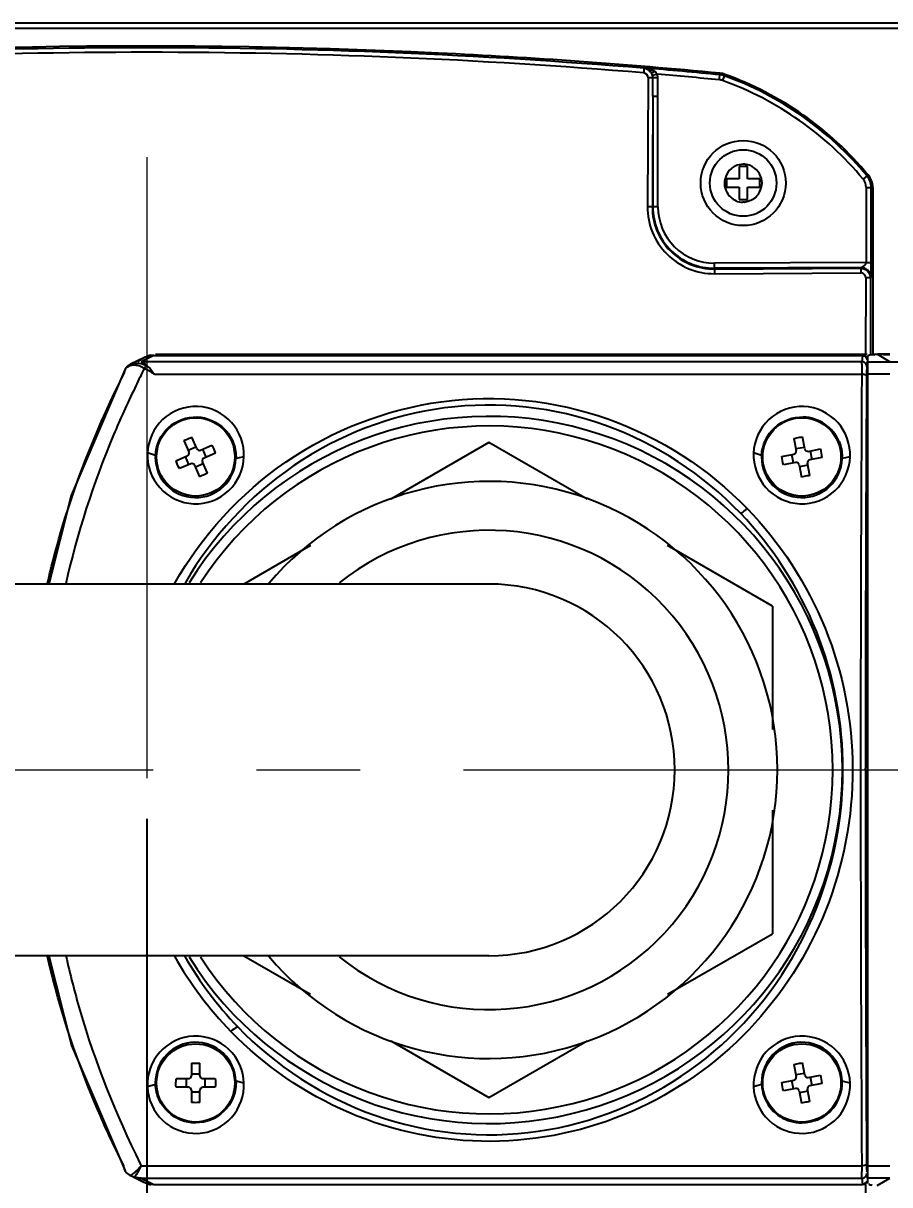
# Model space of a CAD drawing. Header units: millimetres. Extents: x 4061 to 8240, y 107 to 1541.
# Drawn here: x 6969.46 to 6996.05, y 657.15 to 692.77 of the extents above; entities that cross this region are included whole.
import ezdxf

# ---------------------------------------------------------------- set-up
doc = ezdxf.new("R2010")
doc.units = ezdxf.units.MM
doc.linetypes.add('CENTER2', pattern=[28.575, 19.05, -3.175, 3.175, -3.175])
doc.layers.add('中心线层', color=7, linetype='CENTER2', lineweight=0)
doc.layers.add('轮廓实线层', color=7, linetype='Continuous', lineweight=30)
doc.styles.add('思源黑', font='SourceHanSansCN-Normal.ttf')
doc.dimstyles.new('尺寸标注_3_10比例', dxfattribs={"dimtxt": 7, "dimasz": 6, "dimexe": 2, "dimexo": 1.5, "dimgap": 1, "dimtad": 1, "dimdec": 1, "dimlfac": 3.333333, "dimdsep": 46, "dimtxsty": '思源黑', "dimcen": 0.09, "dimadec": 0, "dimazin": 0, "dimtp": 0.01, "dimtm": 0.01, "dimtfac": 1, "dimtdec": 1, "dimtofl": 0, "dimtmove": 0, "dimatfit": 3, "dimfxl": 0, "dimtolj": 1, "dimarcsym": 0})

# ---------------------------------------------------------------- blocks, each defined once
blk = doc.blocks.new('*D1406')
at = {"layer": 'Defpoints', "color": 0}
for p in [(6808.255, 669.869), (6973.255, 669.869), (6973.255, 583.587)]:
    blk.add_point(p, dxfattribs=at)
at = {"layer": '轮廓实线层', "color": 0, "lineweight": -2}
for p, q in [((6808.255, 668.369), (6808.255, 581.587)), ((6973.255, 668.369), (6973.255, 581.587)), ((6814.255, 583.587), (6967.255, 583.587))]:
    blk.add_line(p, q, dxfattribs=at)
at = {"layer": '轮廓实线层', "color": 0}
for points in [[(6814.255, 584.587), (6814.255, 582.587), (6808.255, 583.587)], [(6967.255, 582.587), (6967.255, 584.587), (6973.255, 583.587)]]:
    blk.add_solid(points, dxfattribs=at)
at = {"layer": '轮廓实线层', "color": 0, "insert": (6890.755, 588.213), "char_height": 7, "attachment_point": 5, "style": '思源黑'}
blk.add_mtext('\\A1;\\A1;750', dxfattribs=at)

msp = doc.modelspace()

# ---------------------------------------------------------------- linework, layer by layer
for p, q in [((7000.405, 692.77), (6832.949, 692.77)), ((6833.054, 692.617), (7001.905, 692.617)), ((6988.533, 691.395), (6988.512, 691.388)), ((6988.921, 691.206), (6988.774, 691.166)), ((6990.824, 691.033), (6990.843, 691.235)), ((6990.988, 691.203), (6990.92, 691.011)), ((6988.637, 691.099), (6988.618, 687.144)), ((6988.937, 691.092), (6988.784, 691.091)), ((6988.783, 690.531), (6988.939, 690.531)), ((6988.783, 690.531), (6988.783, 687.137)), ((6988.939, 687.137), (6988.939, 690.531)), ((6991.683, 688.379), (6991.428, 688.379)), ((6991.428, 688.379), (6991.428, 687.996)), ((6991.683, 687.996), (6991.683, 688.379)), ((6991.428, 687.996), (6991.045, 687.996)), ((6991.045, 687.996), (6991.045, 687.741)), ((6992.065, 687.996), (6991.683, 687.996)), ((6992.065, 687.741), (6992.065, 687.996)), ((6995.392, 688.116), (6995.236, 687.987)), ((6991.045, 687.741), (6991.428, 687.741)), ((6991.428, 687.741), (6991.428, 687.359)), ((6991.683, 687.741), (6992.065, 687.741)), ((6991.683, 687.359), (6991.683, 687.741)), ((6995.327, 687.733), (6995.53, 687.733)), ((6995.327, 687.733), (6995.327, 685.436)), ((6995.483, 685.436), (6995.483, 687.733)), ((6995.53, 687.733), (6995.53, 682.607)), ((6991.428, 687.359), (6991.683, 687.359)), ((6988.939, 687.137), (6988.767, 687.137)), ((6995.327, 685.436), (6990.673, 685.412)), ((6990.674, 685.256), (6990.673, 685.412)), ((6995.327, 685.436), (6995.483, 685.436)), ((6995.172, 685.279), (6990.674, 685.256)), ((6990.674, 685.232), (6990.674, 685.256)), ((6990.674, 685.232), (6995.162, 685.255)), ((6990.674, 685.232), (6990.675, 685.089)), ((6990.675, 685.089), (6995.163, 685.112)), ((6995.162, 685.255), (6995.163, 685.112)), ((6995.313, 684.961), (6995.311, 682.582)), ((6995.463, 684.955), (6995.46, 682.608)), ((6995.473, 684.981), (6995.463, 684.955)), ((6973.473, 682.579), (6973.082, 682.389)), ((6973.373, 682.575), (6973.168, 682.512)), ((6973.473, 682.583), (6973.373, 682.575)), ((6973.473, 682.571), (6973.473, 682.583)), ((6973.473, 682.579), (6995.213, 682.579)), ((6995.362, 682.607), (6973.523, 682.607)), ((6995.213, 682.579), (6995.198, 682.389)), ((6995.213, 682.579), (6995.213, 682.583)), ((6995.272, 682.571), (6995.213, 682.582)), ((6995.822, 682.607), (6995.516, 682.607)), ((6996.052, 682.389), (6995.663, 682.619)), ((6995.79, 682.619), (6995.679, 682.619)), ((6995.822, 682.619), (6995.79, 682.619)), ((6995.862, 682.618), (6995.822, 682.619)), ((6996.055, 682.618), (6995.862, 682.618)), ((6995.862, 682.608), (6995.96, 682.608)), ((6995.96, 682.608), (6996.057, 682.608)), ((6973.169, 682.512), (6972.756, 682.311)), ((6995.198, 682.389), (6973.082, 682.389)), ((6973.168, 682.512), (6973.114, 682.482)), ((6973.203, 682.221), (6973.18, 682.188)), ((6973.259, 682.269), (6973.242, 682.262)), ((6973.242, 682.262), (6973.305, 682.225)), ((6995.196, 682.314), (6995.198, 682.389)), ((6995.347, 682.243), (6995.345, 682.195)), ((6995.359, 682.391), (6995.347, 682.243)), ((6995.38, 657.184), (6995.38, 682.554)), ((6995.38, 682.389), (6996.052, 682.389)), ((6972.581, 682.141), (6972.552, 682.005)), ((6972.582, 682.142), (6972.581, 682.141)), ((6973.18, 682.188), (6973.148, 682.122)), ((6973.491, 682.005), (6995.192, 682.005)), ((6996.052, 682.005), (6995.38, 682.005)), ((6974.597, 680.058), (6974.638, 680.074)), ((6974.789, 679.725), (6974.638, 680.074)), ((6993.328, 680.078), (6993.371, 680.085)), ((6993.443, 679.712), (6993.371, 680.085)), ((6974.396, 679.97), (6974.546, 679.62)), ((6974.522, 679.678), (6974.764, 679.782)), ((6974.907, 679.678), (6975.256, 679.828)), ((6983.755, 679.915), (6980.741, 678.174)), ((6986.77, 678.174), (6983.755, 679.915)), ((6993.112, 680.035), (6993.184, 679.662)), ((6993.172, 679.723), (6993.431, 679.773)), ((6993.548, 679.64), (6993.922, 679.712)), ((6973.519, 679.514), (6973.273, 679.59)), ((6974.15, 679.352), (6974.499, 679.502)), ((6974.547, 679.235), (6974.442, 679.478)), ((6974.964, 679.702), (6975.069, 679.46)), ((6975.361, 679.586), (6975.011, 679.435)), ((6976.238, 679.471), (6975.993, 679.416)), ((6992.119, 679.514), (6991.873, 679.59)), ((6992.739, 679.485), (6993.112, 679.557)), ((6993.101, 679.286), (6993.051, 679.545)), ((6993.972, 679.453), (6993.598, 679.381)), ((6993.61, 679.652), (6993.659, 679.393)), ((6994.838, 679.471), (6994.592, 679.416)), ((6974.604, 679.26), (6974.254, 679.109)), ((6974.722, 679.213), (6974.872, 678.863)), ((6974.989, 679.26), (6974.747, 679.156)), ((6975.115, 678.968), (6974.964, 679.317)), ((6993.162, 679.297), (6992.789, 679.226)), ((6993.268, 679.226), (6993.339, 678.852)), ((6993.539, 679.215), (6993.279, 679.165)), ((6993.598, 678.902), (6993.527, 679.276)), ((6974.913, 678.88), (6974.872, 678.863)), ((6993.383, 678.86), (6993.339, 678.852)), ((6978.274, 676.75), (6976.228, 675.569)), ((6992.455, 674.892), (6989.237, 676.75)), ((6983.755, 675.569), (6808.255, 675.569)), ((6992.455, 674.892), (6992.455, 671.104)), ((6995.305, 669.878), (6995.305, 669.919)), ((6992.455, 668.633), (6992.455, 664.846)), ((6989.237, 662.988), (6992.455, 664.846)), ((6983.755, 664.169), (6808.255, 664.169)), ((6970.251, 664.169), (6970.948, 661.422)), ((6976.228, 664.169), (6978.274, 662.988)), ((6980.741, 661.563), (6983.755, 659.823)), ((6983.755, 659.823), (6986.77, 661.563)), ((6970.948, 661.422), (6972.592, 657.577)), ((6974.623, 660.871), (6974.623, 660.491)), ((6974.843, 660.872), (6974.887, 660.871)), ((6974.887, 660.491), (6974.887, 660.871)), ((6993.112, 660.835), (6993.184, 660.462)), ((6993.328, 660.878), (6993.371, 660.885)), ((6993.443, 660.512), (6993.371, 660.885)), ((6974.623, 660.553), (6974.887, 660.553)), ((6993.172, 660.523), (6993.431, 660.573)), ((6993.548, 660.44), (6993.922, 660.512)), ((6973.519, 660.224), (6973.273, 660.148)), ((6974.153, 660.401), (6974.533, 660.401)), ((6974.533, 660.137), (6974.153, 660.137)), ((6974.471, 660.137), (6974.471, 660.401)), ((6974.977, 660.401), (6975.358, 660.401)), ((6975.358, 660.137), (6974.977, 660.137)), ((6975.039, 660.401), (6975.039, 660.137)), ((6976.238, 660.267), (6975.993, 660.322)), ((6992.119, 660.224), (6991.873, 660.148)), ((6992.739, 660.285), (6993.112, 660.357)), ((6993.101, 660.086), (6993.051, 660.345)), ((6993.972, 660.253), (6993.598, 660.181)), ((6993.61, 660.452), (6993.659, 660.193)), ((6994.838, 660.267), (6994.592, 660.322)), ((6974.623, 660.047), (6974.623, 659.667)), ((6974.887, 659.985), (6974.623, 659.985)), ((6974.887, 659.667), (6974.887, 660.047)), ((6993.162, 660.097), (6992.789, 660.026)), ((6993.268, 660.026), (6993.339, 659.652)), ((6993.539, 660.015), (6993.279, 659.965)), ((6993.598, 659.702), (6993.527, 660.076)), ((6974.667, 659.665), (6974.623, 659.667)), ((6993.383, 659.66), (6993.339, 659.652)), ((6973.054, 657.791), (6973.083, 657.732)), ((6973.083, 657.732), (6995.192, 657.732)), ((6995.38, 657.732), (6996.052, 657.732)), ((6972.756, 657.427), (6972.735, 657.437)), ((6972.735, 657.436), (6972.755, 657.427)), ((6972.835, 657.403), (6972.882, 657.391)), ((6972.842, 657.385), (6973.169, 657.226)), ((6972.898, 657.411), (6972.882, 657.391)), ((6973.082, 657.348), (6995.198, 657.348)), ((6973.082, 657.348), (6973.473, 657.158)), ((6995.198, 657.348), (6995.213, 657.158)), ((6995.347, 657.494), (6995.359, 657.347)), ((6996.052, 657.348), (6995.38, 657.348)), ((6995.663, 657.119), (6996.052, 657.348)), ((6973.112, 657.257), (6973.169, 657.226)), ((6973.169, 657.226), (6973.306, 657.176)), ((6973.306, 657.176), (6973.473, 657.155)), ((6973.473, 657.166), (6973.473, 657.155)), ((6973.473, 657.155), (6995.213, 657.155)), ((6995.213, 657.175), (6995.213, 657.155)), ((6995.311, 657.155), (6995.313, 654.776))]:
    msp.add_line(p, q)
for points in [[(6988.843, 691.289), (6988.872, 691.265), (6988.899, 691.237), (6988.921, 691.206)], [(6988.937, 691.092), (6988.935, 691.13), (6988.93, 691.168), (6988.921, 691.206)], [(6995.362, 682.446), (6995.35, 682.492), (6995.32, 682.538), (6995.272, 682.571)], [(6995.862, 682.608), (6995.848, 682.608), (6995.835, 682.608), (6995.822, 682.608)], [(6972.755, 682.311), (6972.658, 682.244), (6972.591, 682.158), (6972.582, 682.143)], [(6973.18, 682.188), (6973.147, 682.205), (6973.114, 682.22), (6973.082, 682.234)], [(6973.242, 682.262), (6973.224, 682.247), (6973.203, 682.221)], [(6973.305, 682.225), (6973.288, 682.24), (6973.273, 682.255), (6973.259, 682.269)], [(6972.581, 682.141), (6970.939, 678.29), (6970.252, 675.569)], [(6993.112, 680.035), (6993.155, 680.045), (6993.198, 680.054), (6993.241, 680.062)], [(6993.241, 680.062), (6993.285, 680.071), (6993.328, 680.078)], [(6974.396, 679.97), (6974.436, 679.988), (6974.476, 680.006), (6974.516, 680.024)], [(6974.516, 680.024), (6974.557, 680.041), (6974.597, 680.058)], [(6973.519, 679.514), (6973.518, 679.499), (6973.518, 679.484), (6973.517, 679.469)], [(6975.993, 679.416), (6975.993, 679.433), (6975.993, 679.451), (6975.993, 679.469)], [(6992.119, 679.514), (6992.118, 679.499), (6992.118, 679.484), (6992.117, 679.469)], [(6994.592, 679.416), (6994.593, 679.433), (6994.593, 679.451), (6994.593, 679.469)], [(6974.995, 678.914), (6974.954, 678.896), (6974.913, 678.88)], [(6975.115, 678.968), (6975.075, 678.949), (6975.035, 678.931), (6974.995, 678.914)], [(6993.469, 678.875), (6993.426, 678.867), (6993.383, 678.86)], [(6993.598, 678.902), (6993.556, 678.893), (6993.512, 678.884), (6993.469, 678.875)], [(6974.623, 660.871), (6974.667, 660.872), (6974.711, 660.873), (6974.755, 660.873)], [(6974.755, 660.873), (6974.799, 660.873), (6974.843, 660.872)], [(6993.112, 660.835), (6993.155, 660.845), (6993.198, 660.854), (6993.241, 660.862)], [(6993.241, 660.862), (6993.285, 660.871), (6993.328, 660.878)], [(6973.517, 660.269), (6973.518, 660.254), (6973.518, 660.239), (6973.519, 660.224)], [(6975.993, 660.269), (6975.993, 660.286), (6975.993, 660.304), (6975.993, 660.322)], [(6992.117, 660.269), (6992.118, 660.254), (6992.118, 660.239), (6992.119, 660.224)], [(6994.593, 660.269), (6994.593, 660.286), (6994.593, 660.304), (6994.592, 660.322)], [(6974.755, 659.664), (6974.711, 659.665), (6974.667, 659.665)], [(6974.887, 659.667), (6974.843, 659.665), (6974.799, 659.665), (6974.755, 659.664)], [(6993.469, 659.675), (6993.426, 659.667), (6993.383, 659.66)], [(6993.598, 659.702), (6993.556, 659.693), (6993.512, 659.684), (6993.469, 659.675)], [(6972.756, 657.427), (6972.781, 657.418), (6972.808, 657.41), (6972.835, 657.403)], [(6995.213, 657.155), (6995.225, 657.156), (6995.271, 657.167), (6995.309, 657.19), (6995.337, 657.221), (6995.355, 657.257)]]:
    msp.add_lwpolyline(points)
for centre, radius in [((6991.555, 687.869), 1.305), ((6991.555, 687.869), 1.02), ((6974.755, 679.469), 1.2), ((6993.355, 679.469), 1.2), ((6974.755, 660.269), 1.2), ((6993.355, 660.269), 1.2)]:
    msp.add_circle(centre, radius)
for centre, radius, start, end in [((6973.255, 507.274), 184.746, 85.26292, 94.73728), ((6973.255, 507.359), 184.52, 85.26097, 94.73924), ((6974.573, 522.95), 169.023, 84.47751, 85.26215), ((6988.486, 691.089), 0.298, 0.2369, 14.9591), ((6974.573, 522.95), 168.867, 84.47752, 85.12576), ((6990.786, 690.638), 0.553, 70.2548, 84.4751), ((6990.786, 690.638), 0.6, 70.2548, 84.4751), ((6987.541, 681.599), 10.156, 39.6964, 70.2548), ((6987.541, 681.599), 10.203, 39.6964, 70.2548), ((6821.068, 690.981), 167.716, 359.84626, 0.03759), ((6908.131, 690.537), 80.807, 359.99571, 0.39357), ((6990.786, 690.638), 0.397, 70.2548, 84.4751), ((6987.541, 681.599), 10, 39.6964, 70.2548), ((6991.555, 687.87), 0.576, 115.1801, 129.0292), ((6991.554, 687.863), 0.583, 67.9439, 76.101), ((6991.554, 687.868), 0.578, 6.5115, 37.0938), ((6994.93, 687.733), 0.397, 359.9996, 39.6964), ((6994.93, 687.733), 0.553, 0, 39.6964), ((6994.93, 687.733), 0.6, 0, 39.6964), ((6991.539, 687.855), 0.556, 215.3856, 222.48), ((6990.664, 687.135), 2.047, 179.7461, 270.2928), ((6990.664, 687.128), 1.897, 179.7395, 270.3057), ((6990.664, 687.137), 1.881, 180, 270.2969), ((6990.664, 687.137), 1.725, 180, 270.2969), ((6977.373, 685.401), 18.11, 359.6782, 0.111), ((6995.165, 684.958), 0.296, 49.8144, 60.2322), ((6981.817, 685.376), 13.666, 359.3065, 359.6784), ((6995.308, 681.688), 3.273, 89.1702, 89.9), ((6973.525, 682.059), 0.556, 112.8858, 119.4955), ((6973.481, 682.08), 0.52, 109.2811, 115.5328), ((6973.519, 681.968), 0.639, 102.7455, 109.1773), ((6972.92, 681.975), 0.374, 108.6994, 115.8809), ((6973.457, 681.914), 0.664, 121.1324, 136.4654), ((6973.459, 681.911), 0.667, 108.8502, 115.8257), ((7008.002, 682.056), 12.809, 178.847, 179.442), ((6972.786, 682.036), 0.229, 145.5236, 152.524), ((7076.668, 631.856), 115.079, 154.10015, 154.40163), ((8990.428, 669.869), 1995.272, 179.651495, 180.348505), ((7024.85, 681.874), 29.658, 179.4071, 179.7464), ((8912.325, 670.103), 1917.02, 179.645758, 180.005471), ((7004.346, 682.032), 9.003, 179.6531, 180.1412), ((7007.89, 682.037), 12.547, 180.1241, 180.2827), ((6983.755, 669.869), 10.844, 211.9372, 148.063), ((6993.355, 679.457), 1.238, 23.0108, 87.9578), ((6983.755, 669.869), 10.548, 212.9451, 147.0483), ((6974.871, 679.761), 0.09, 203.3118, 293.3118), ((6993.532, 679.729), 0.09, 190.8626, 280.8626), ((6974.755, 679.459), 1.238, 179.5354, 358.0058), ((6974.464, 679.585), 0.09, 293.3118, 23.3118), ((6975.047, 679.353), 0.09, 113.3118, 203.3118), ((6993.355, 679.459), 1.238, 179.5354, 358.0058), ((6993.095, 679.645), 0.09, 280.8626, 10.8626), ((6993.615, 679.293), 0.09, 100.8626, 190.8626), ((6974.639, 679.177), 0.09, 23.3118, 113.3118), ((6993.179, 679.209), 0.09, 10.8626, 100.8626), ((6983.755, 669.869), 8.85, 220.2087, 139.7914), ((6983.755, 669.869), 7.35, 231.2715, 128.6936), ((6983.755, 669.869), 5.7, 270.0001, 90.0001), ((8971.543, 669.815), 1976.238, 179.998196, 180.348858), ((6984.051, 669.817), 11.444, 209.6595, 224.1426), ((6984.142, 669.771), 11.229, 210.0443, 223.8566), ((6974.755, 660.279), 1.238, 1.9939, 180.4648), ((6993.355, 660.279), 1.238, 1.9939, 180.4648), ((6974.533, 660.491), 0.09, 270, 360), ((6974.977, 660.491), 0.09, 180, 270), ((6993.532, 660.529), 0.09, 190.8626, 280.8626), ((6974.533, 660.047), 0.09, 360, 90), ((6974.977, 660.047), 0.09, 90, 180), ((6993.351, 660.28), 1.233, 182.6146, 191.4572), ((6993.095, 660.445), 0.09, 280.8626, 10.8626), ((6993.615, 660.093), 0.09, 100.8626, 190.8626), ((6993.356, 660.28), 1.237, 291.6988, 359.4971), ((6993.365, 660.283), 1.247, 191.4484, 205.0297), ((6993.179, 660.009), 0.09, 10.8626, 100.8626), ((6993.355, 660.281), 1.238, 205.1308, 270.0118), ((7024.85, 657.864), 29.657, 180.2536, 180.5929), ((6972.886, 657.728), 0.331, 202.7502, 207.2434), ((6973.457, 657.823), 0.663, 223.7085, 238.6805), ((6973.459, 657.826), 0.667, 244.1828, 248.7608), ((6973.464, 657.838), 0.679, 248.7758, 270.824), ((6973.481, 657.657), 0.52, 244.4712, 250.7226), ((6973.528, 657.684), 0.562, 242.984, 247.1234), ((6973.519, 657.77), 0.639, 250.8291, 257.3307)]:
    msp.add_arc(centre, radius, start, end)
for points, knots in [([(6990.843, 691.235), (6987.968, 691.513), (6976.261, 692.339), (6964.473, 692.087), (6955.667, 691.235)], [0, 0, 0, 0, 0.246151, 1, 1, 1, 1]), ([(6988.512, 691.388), (6988.511, 691.385), (6988.509, 691.337), (6988.503, 691.291), (6988.5, 691.248)], [0, 0, 0, 0, 0.08337, 1, 1, 1, 1]), ([(6988.644, 691.352), (6988.627, 691.364), (6988.592, 691.383), (6988.553, 691.393), (6988.533, 691.395)], [0, 0, 0, 0, 0.51274, 1, 1, 1, 1]), ([(6988.644, 691.352), (6988.654, 691.348), (6988.677, 691.345), (6988.699, 691.351), (6988.71, 691.356)], [0, 0, 0, 0, 0.46087, 1, 1, 1, 1]), ([(6988.726, 691.271), (6988.714, 691.287), (6988.69, 691.318), (6988.66, 691.342), (6988.644, 691.352)], [0, 0, 0, 0, 0.524569, 1, 1, 1, 1]), ([(6988.726, 691.271), (6988.738, 691.26), (6988.785, 691.264), (6988.821, 691.277), (6988.843, 691.289)], [0, 0, 0, 0, 0.389065, 1, 1, 1, 1]), ([(6988.774, 691.166), (6988.769, 691.185), (6988.756, 691.222), (6988.737, 691.255), (6988.726, 691.271)], [0, 0, 0, 0, 0.515537, 1, 1, 1, 1]), ([(6988.784, 691.091), (6988.778, 691.092), (6988.729, 691.097), (6988.68, 691.098), (6988.637, 691.099)], [0, 0, 0, 0, 0.127156, 1, 1, 1, 1]), ([(6991.478, 687.284), (6991.491, 687.283), (6991.517, 687.282), (6991.543, 687.288), (6991.555, 687.292)], [0, 0, 0, 0, 0.501922, 1, 1, 1, 1]), ([(6991.555, 687.292), (6991.567, 687.288), (6991.592, 687.284), (6991.617, 687.288), (6991.63, 687.291)], [0, 0, 0, 0, 0.493059, 1, 1, 1, 1]), ([(6991.786, 687.346), (6991.8, 687.352), (6991.829, 687.363), (6991.857, 687.378), (6991.87, 687.386)], [0, 0, 0, 0, 0.502353, 1, 1, 1, 1]), ([(6991.87, 687.386), (6991.881, 687.392), (6991.901, 687.405), (6991.92, 687.42), (6991.929, 687.428)], [0, 0, 0, 0, 0.497102, 1, 1, 1, 1]), ([(6988.767, 687.137), (6988.763, 687.139), (6988.711, 687.14), (6988.663, 687.144), (6988.618, 687.144)], [0, 0, 0, 0, 0.098926, 1, 1, 1, 1]), ([(6995.172, 685.279), (6995.179, 685.286), (6995.247, 685.3), (6995.306, 685.354), (6995.323, 685.409)], [0, 0, 0, 0, 0.140086, 1, 1, 1, 1]), ([(6995.323, 685.409), (6995.324, 685.413), (6995.326, 685.422), (6995.327, 685.431), (6995.327, 685.436)], [0, 0, 0, 0, 0.499428, 1, 1, 1, 1]), ([(6995.238, 685.092), (6995.226, 685.099), (6995.202, 685.109), (6995.176, 685.112), (6995.163, 685.112)], [0, 0, 0, 0, 0.500259, 1, 1, 1, 1]), ([(6995.473, 684.981), (6995.477, 684.988), (6995.474, 685.068), (6995.481, 685.142), (6995.482, 685.21)], [0, 0, 0, 0, 0.10994, 1, 1, 1, 1]), ([(6995.463, 684.955), (6995.457, 684.963), (6995.412, 684.953), (6995.381, 684.961), (6995.355, 684.961)], [0, 0, 0, 0, 0.285113, 1, 1, 1, 1]), ([(6995.213, 682.579), (6995.238, 682.579), (6995.287, 682.56), (6995.324, 682.524), (6995.339, 682.503)], [0, 0, 0, 0, 0.48284, 1, 1, 1, 1]), ([(6995.38, 682.554), (6995.38, 682.559), (6995.388, 682.573), (6995.4, 682.581), (6995.408, 682.586)], [0, 0, 0, 0, 0.39183, 1, 1, 1, 1]), ([(6995.408, 682.586), (6995.422, 682.594), (6995.461, 682.606), (6995.5, 682.609), (6995.524, 682.609)], [0, 0, 0, 0, 0.410372, 1, 1, 1, 1]), ([(6995.524, 682.609), (6995.537, 682.609), (6995.565, 682.608), (6995.593, 682.605), (6995.607, 682.602)], [0, 0, 0, 0, 0.467662, 1, 1, 1, 1]), ([(6973.082, 682.234), (6973.033, 682.254), (6972.874, 682.303), (6972.663, 682.262), (6972.597, 682.166)], [0, 0, 0, 0, 0.312965, 1, 1, 1, 1]), ([(6973.111, 682.365), (6973.107, 682.364), (6973.1, 682.363), (6973.093, 682.36), (6973.09, 682.358)], [0, 0, 0, 0, 0.487768, 1, 1, 1, 1]), ([(6995.272, 682.369), (6995.261, 682.376), (6995.237, 682.385), (6995.211, 682.389), (6995.198, 682.389)], [0, 0, 0, 0, 0.499632, 1, 1, 1, 1]), ([(6995.347, 682.243), (6995.347, 682.268), (6995.333, 682.32), (6995.295, 682.357), (6995.272, 682.369)], [0, 0, 0, 0, 0.497969, 1, 1, 1, 1]), ([(6995.339, 682.503), (6995.345, 682.494), (6995.355, 682.475), (6995.361, 682.455), (6995.362, 682.444)], [0, 0, 0, 0, 0.514406, 1, 1, 1, 1]), ([(6970.21, 675.595), (6970.339, 676.158), (6970.92, 678.362), (6971.781, 680.489), (6972.552, 682.005)], [0, 0, 0, 0, 0.253564, 1, 1, 1, 1]), ([(6995.263, 681.997), (6995.252, 681.999), (6995.228, 682.003), (6995.204, 682.005), (6995.192, 682.005)], [0, 0, 0, 0, 0.495059, 1, 1, 1, 1]), ([(6995.34, 681.955), (6995.34, 681.966), (6995.308, 681.985), (6995.282, 681.992), (6995.263, 681.997)], [0, 0, 0, 0, 0.360695, 1, 1, 1, 1]), ([(6995.345, 682.195), (6995.344, 682.18), (6995.343, 682.144), (6995.343, 682.108), (6995.343, 682.087)], [0, 0, 0, 0, 0.417721, 1, 1, 1, 1]), ([(6972.885, 681.577), (6972.658, 681.104), (6971.773, 679.172), (6971.12, 677.133), (6970.769, 675.572)], [0, 0, 0, 0, 0.246932, 1, 1, 1, 1]), ([(6974.112, 675.594), (6974.947, 677.057), (6977.319, 679.661), (6982.244, 681.573), (6987.516, 681.033), (6990.495, 679.103), (6991.676, 677.887)], [0, 0, 0, 0, 0.248033, 0.498594, 0.750494, 1, 1, 1, 1]), ([(6991.469, 677.743), (6990.329, 678.928), (6987.456, 680.818), (6982.347, 681.372), (6977.563, 679.535), (6975.251, 677.018), (6974.429, 675.601)], [0, 0, 0, 0, 0.249591, 0.501001, 0.751394, 1, 1, 1, 1]), ([(6976.238, 679.471), (6976.251, 679.844), (6975.969, 680.643), (6974.823, 681.179), (6973.635, 680.739), (6973.289, 679.964), (6973.273, 679.59)], [0, 0, 0, 0, 0.246826, 0.499567, 0.752902, 1, 1, 1, 1]), ([(6994.838, 679.471), (6994.851, 679.844), (6994.569, 680.643), (6993.423, 681.179), (6992.235, 680.739), (6991.889, 679.964), (6991.873, 679.59)], [0, 0, 0, 0, 0.246826, 0.499567, 0.752902, 1, 1, 1, 1]), ([(6973.273, 679.59), (6973.256, 679.214), (6973.536, 678.409), (6974.687, 677.867), (6975.881, 678.312), (6976.225, 679.094), (6976.238, 679.471)], [0, 0, 0, 0, 0.247058, 0.499584, 0.752453, 1, 1, 1, 1]), ([(6991.873, 679.59), (6991.856, 679.214), (6992.136, 678.409), (6993.287, 677.867), (6994.481, 678.312), (6994.825, 679.094), (6994.838, 679.471)], [0, 0, 0, 0, 0.247058, 0.499584, 0.752453, 1, 1, 1, 1]), ([(6991.676, 677.887), (6992.692, 676.84), (6994.335, 674.316), (6995.196, 669.903), (6994.358, 665.483), (6991.933, 661.701), (6988.242, 659.112), (6983.8, 658.169), (6979.352, 659.073), (6976.858, 660.798), (6975.839, 661.847)], [0, 0, 0, 0, 0.124436, 0.249483, 0.374537, 0.498819, 0.623272, 0.749149, 0.875307, 1, 1, 1, 1]), ([(6991.676, 677.887), (6991.655, 677.868), (6991.59, 677.817), (6991.524, 677.745), (6991.469, 677.743)], [0, 0, 0, 0, 0.341529, 1, 1, 1, 1]), ([(6994.617, 669.869), (6994.617, 671.313), (6994.066, 674.219), (6992.463, 676.709), (6991.469, 677.743)], [0, 0, 0, 0, 0.501711, 1, 1, 1, 1]), ([(6976.045, 661.991), (6977.202, 660.79), (6980.127, 658.881), (6985.315, 658.376), (6990.138, 660.322), (6992.427, 662.929), (6993.224, 664.391)], [0, 0, 0, 0, 0.249559, 0.501099, 0.750852, 1, 1, 1, 1]), ([(6972.552, 657.733), (6972.297, 658.234), (6971.322, 660.292), (6970.593, 662.47), (6970.21, 664.142)], [0, 0, 0, 0, 0.246739, 1, 1, 1, 1]), ([(6970.774, 664.167), (6970.904, 663.609), (6971.446, 661.413), (6972.312, 659.306), (6973.054, 657.791)], [0, 0, 0, 0, 0.253526, 1, 1, 1, 1]), ([(6976.045, 661.991), (6976.034, 661.991), (6975.956, 661.952), (6975.893, 661.896), (6975.839, 661.847)], [0, 0, 0, 0, 0.128897, 1, 1, 1, 1]), ([(6976.238, 660.267), (6976.225, 660.644), (6975.881, 661.426), (6974.687, 661.871), (6973.536, 661.329), (6973.256, 660.524), (6973.273, 660.148)], [0, 0, 0, 0, 0.247581, 0.500452, 0.75296, 1, 1, 1, 1]), ([(6994.838, 660.267), (6994.825, 660.644), (6994.481, 661.426), (6993.287, 661.871), (6992.136, 661.329), (6991.856, 660.524), (6991.873, 660.148)], [0, 0, 0, 0, 0.247581, 0.500452, 0.75296, 1, 1, 1, 1]), ([(6973.273, 660.148), (6973.289, 659.774), (6973.634, 658.999), (6974.823, 658.558), (6975.969, 659.095), (6976.251, 659.893), (6976.238, 660.267)], [0, 0, 0, 0, 0.24712, 0.500482, 0.753193, 1, 1, 1, 1]), ([(6991.873, 660.148), (6991.889, 659.774), (6992.234, 658.999), (6993.423, 658.558), (6994.569, 659.095), (6994.851, 659.893), (6994.838, 660.267)], [0, 0, 0, 0, 0.24712, 0.500482, 0.753193, 1, 1, 1, 1]), ([(6972.581, 657.6), (6972.572, 657.621), (6972.559, 657.664), (6972.553, 657.709), (6972.552, 657.733)], [0, 0, 0, 0, 0.488056, 1, 1, 1, 1]), ([(6973.083, 657.732), (6973.066, 657.7), (6973.009, 657.591), (6972.95, 657.481), (6972.898, 657.411)], [0, 0, 0, 0, 0.291913, 1, 1, 1, 1]), ([(6995.192, 657.733), (6995.222, 657.733), (6995.27, 657.741), (6995.321, 657.757), (6995.335, 657.772)], [0, 0, 0, 0, 0.583714, 1, 1, 1, 1]), ([(6995.335, 657.772), (6995.336, 657.774), (6995.339, 657.777), (6995.34, 657.781), (6995.34, 657.783)], [0, 0, 0, 0, 0.543248, 1, 1, 1, 1]), ([(6995.342, 657.783), (6995.342, 657.716), (6995.343, 657.639), (6995.344, 657.561), (6995.345, 657.551)], [0, 0, 0, 0, 0.860477, 1, 1, 1, 1]), ([(6972.654, 657.493), (6972.641, 657.505), (6972.618, 657.531), (6972.6, 657.561), (6972.592, 657.577)], [0, 0, 0, 0, 0.499665, 1, 1, 1, 1]), ([(6972.735, 657.437), (6972.72, 657.444), (6972.691, 657.461), (6972.666, 657.482), (6972.654, 657.493)], [0, 0, 0, 0, 0.504633, 1, 1, 1, 1]), ([(6972.756, 657.428), (6972.77, 657.436), (6972.801, 657.457), (6972.83, 657.48), (6972.846, 657.493)], [0, 0, 0, 0, 0.450399, 1, 1, 1, 1]), ([(6972.846, 657.493), (6972.864, 657.508), (6972.903, 657.542), (6972.94, 657.577), (6972.959, 657.596)], [0, 0, 0, 0, 0.473134, 1, 1, 1, 1]), ([(6972.882, 657.391), (6972.893, 657.387), (6972.915, 657.381), (6972.938, 657.375), (6972.949, 657.373)], [0, 0, 0, 0, 0.500447, 1, 1, 1, 1]), ([(6972.949, 657.373), (6972.96, 657.37), (6972.982, 657.365), (6973.005, 657.361), (6973.016, 657.359)], [0, 0, 0, 0, 0.502284, 1, 1, 1, 1]), ([(6973.016, 657.359), (6973.027, 657.358), (6973.049, 657.356), (6973.071, 657.355), (6973.082, 657.355)], [0, 0, 0, 0, 0.501605, 1, 1, 1, 1]), ([(6995.198, 657.348), (6995.197, 657.358), (6995.195, 657.428), (6995.194, 657.497), (6995.194, 657.557)], [0, 0, 0, 0, 0.143249, 1, 1, 1, 1]), ([(6995.198, 657.348), (6995.224, 657.349), (6995.276, 657.362), (6995.314, 657.4), (6995.327, 657.422)], [0, 0, 0, 0, 0.502925, 1, 1, 1, 1]), ([(6995.327, 657.422), (6995.334, 657.433), (6995.344, 657.456), (6995.347, 657.482), (6995.347, 657.494)], [0, 0, 0, 0, 0.501113, 1, 1, 1, 1]), ([(6995.345, 657.551), (6995.345, 657.55), (6995.348, 657.542), (6995.347, 657.559), (6995.347, 657.564)], [0, 0, 0, 0, 0.144351, 1, 1, 1, 1]), ([(6995.285, 657.182), (6995.274, 657.175), (6995.251, 657.163), (6995.226, 657.158), (6995.213, 657.158)], [0, 0, 0, 0, 0.515529, 1, 1, 1, 1]), ([(6995.339, 657.236), (6995.332, 657.225), (6995.316, 657.206), (6995.296, 657.189), (6995.285, 657.182)], [0, 0, 0, 0, 0.498597, 1, 1, 1, 1]), ([(6995.417, 657.153), (6995.417, 657.157), (6995.433, 657.166), (6995.445, 657.169), (6995.454, 657.171)], [0, 0, 0, 0, 0.294872, 1, 1, 1, 1]), ([(6995.509, 657.127), (6995.487, 657.13), (6995.463, 657.135), (6995.417, 657.143), (6995.417, 657.153)], [0, 0, 0, 0, 0.687574, 1, 1, 1, 1])]:
    msp.add_open_spline(points, degree=3, knots=knots)
for points in [[(6988.637, 691.099), (6988.637, 691.166), (6988.567, 691.243), (6988.5, 691.248)], [(6988.512, 691.388), (6988.583, 691.382), (6988.684, 691.339), (6988.688, 691.268)], [(6988.533, 691.395), (6988.594, 691.389), (6988.653, 691.376), (6988.71, 691.356)], [(6988.71, 691.356), (6988.757, 691.34), (6988.802, 691.318), (6988.843, 691.289)], [(6988.783, 690.531), (6988.777, 689.399), (6988.772, 688.268), (6988.767, 687.137)], [(6991.192, 688.317), (6991.042, 688.195), (6990.955, 687.965), (6990.986, 687.774)], [(6991.555, 688.446), (6991.471, 688.446), (6991.386, 688.426), (6991.31, 688.391)], [(6991.694, 688.429), (6991.649, 688.44), (6991.602, 688.446), (6991.555, 688.446)], [(6992.015, 688.217), (6991.954, 688.298), (6991.867, 688.365), (6991.773, 688.403)], [(6991.929, 687.428), (6992.068, 687.545), (6992.149, 687.754), (6992.129, 687.934)], [(6990.986, 687.774), (6991, 687.689), (6991.035, 687.604), (6991.086, 687.533)], [(6991.129, 687.48), (6991.219, 687.381), (6991.346, 687.3), (6991.478, 687.284)], [(6991.63, 687.291), (6991.683, 687.303), (6991.734, 687.326), (6991.786, 687.346)], [(6995.162, 685.255), (6995.214, 685.255), (6995.268, 685.241), (6995.313, 685.215)], [(6995.322, 685.239), (6995.277, 685.264), (6995.224, 685.28), (6995.172, 685.279)], [(6995.313, 684.961), (6995.313, 685.012), (6995.281, 685.067), (6995.238, 685.092)], [(6995.473, 684.981), (6995.473, 685.08), (6995.409, 685.19), (6995.322, 685.239)], [(6995.357, 685.184), (6995.421, 685.13), (6995.463, 685.039), (6995.463, 684.955)], [(6973.473, 682.579), (6973.396, 682.58), (6973.317, 682.568), (6973.244, 682.543)], [(6972.63, 682.208), (6972.662, 682.251), (6972.707, 682.287), (6972.756, 682.311)], [(6972.8, 682.329), (6972.941, 682.377), (6973.113, 682.338), (6973.242, 682.262)], [(6973.259, 682.269), (6973.219, 682.312), (6973.169, 682.373), (6973.111, 682.365)], [(6973.305, 682.225), (6973.376, 682.163), (6973.436, 682.086), (6973.483, 682.003)], [(6996.052, 682.389), (6996.155, 682.389), (6996.258, 682.39), (6996.36, 682.385)], [(6973.491, 682.005), (6973.387, 682.066), (6973.284, 682.128), (6973.18, 682.188)], [(6973.924, 680.375), (6974.155, 680.583), (6974.489, 680.705), (6974.8, 680.694)], [(6974.8, 680.694), (6975.102, 680.683), (6975.417, 680.546), (6975.631, 680.333)], [(6992.524, 680.375), (6992.755, 680.583), (6993.089, 680.705), (6993.4, 680.694)], [(6973.519, 679.514), (6973.533, 679.831), (6973.689, 680.162), (6973.924, 680.375)], [(6975.631, 680.333), (6975.742, 680.221), (6975.834, 680.086), (6975.895, 679.941)], [(6992.119, 679.514), (6992.133, 679.831), (6992.289, 680.162), (6992.524, 680.375)], [(6975.256, 679.828), (6975.293, 679.749), (6975.331, 679.67), (6975.356, 679.586)], [(6975.895, 679.941), (6975.958, 679.793), (6975.992, 679.629), (6975.993, 679.469)], [(6993.922, 679.712), (6993.941, 679.627), (6993.961, 679.541), (6993.967, 679.454)], [(6994.495, 679.941), (6994.558, 679.793), (6994.592, 679.629), (6994.593, 679.469)], [(6974.254, 679.109), (6974.217, 679.188), (6974.18, 679.268), (6974.155, 679.351)], [(6992.789, 679.226), (6992.769, 679.311), (6992.75, 679.397), (6992.744, 679.484)], [(6993.224, 664.391), (6994.127, 666.044), (6994.618, 667.985), (6994.617, 669.869)], [(6993.922, 660.512), (6993.941, 660.427), (6993.961, 660.341), (6993.967, 660.254)], [(6973.634, 659.755), (6973.566, 659.901), (6973.526, 660.063), (6973.519, 660.224)], [(6974.153, 660.137), (6974.15, 660.224), (6974.147, 660.312), (6974.157, 660.399)], [(6975.358, 660.401), (6975.361, 660.314), (6975.364, 660.226), (6975.353, 660.139)], [(6975.993, 660.269), (6975.992, 660.108), (6975.958, 659.945), (6975.895, 659.798)], [(6992.789, 660.026), (6992.769, 660.111), (6992.75, 660.197), (6992.744, 660.284)], [(6975.895, 659.798), (6975.772, 659.505), (6975.51, 659.249), (6975.215, 659.131)], [(6974.304, 659.128), (6974.019, 659.239), (6973.764, 659.478), (6973.634, 659.755)], [(6975.215, 659.131), (6974.933, 659.018), (6974.587, 659.017), (6974.304, 659.128)], [(6993.814, 659.13), (6993.669, 659.073), (6993.511, 659.043), (6993.355, 659.043)], [(6972.959, 657.596), (6973.002, 657.639), (6973.044, 657.685), (6973.083, 657.732)]]:
    msp.add_open_spline(points, degree=3)
at = {"layer": '中心线层'}
for p, q in [((6973.255, 688.665), (6973.255, 662.123)), ((6668.649, 669.869), (7047.166, 669.869))]:
    msp.add_line(p, q, dxfattribs=at)

# ---------------------------------------------------------------- dimensions: what is measured, and where the dimension line sits
at = {"layer": '轮廓实线层'}
dim = msp.add_linear_dim(base=(6973.255, 583.587), p1=(6808.255, 669.869), p2=(6973.255, 669.869), text='\\A1;750', dimstyle='尺寸标注_3_10比例', override={"dimtxsty": '思源黑'}, dxfattribs=at)
dim.commit()
dim.dimension.update_dxf_attribs({"geometry": '*D1406', "text_midpoint": (6890.755, 588.213)})

doc.saveas('drawing.dxf')
